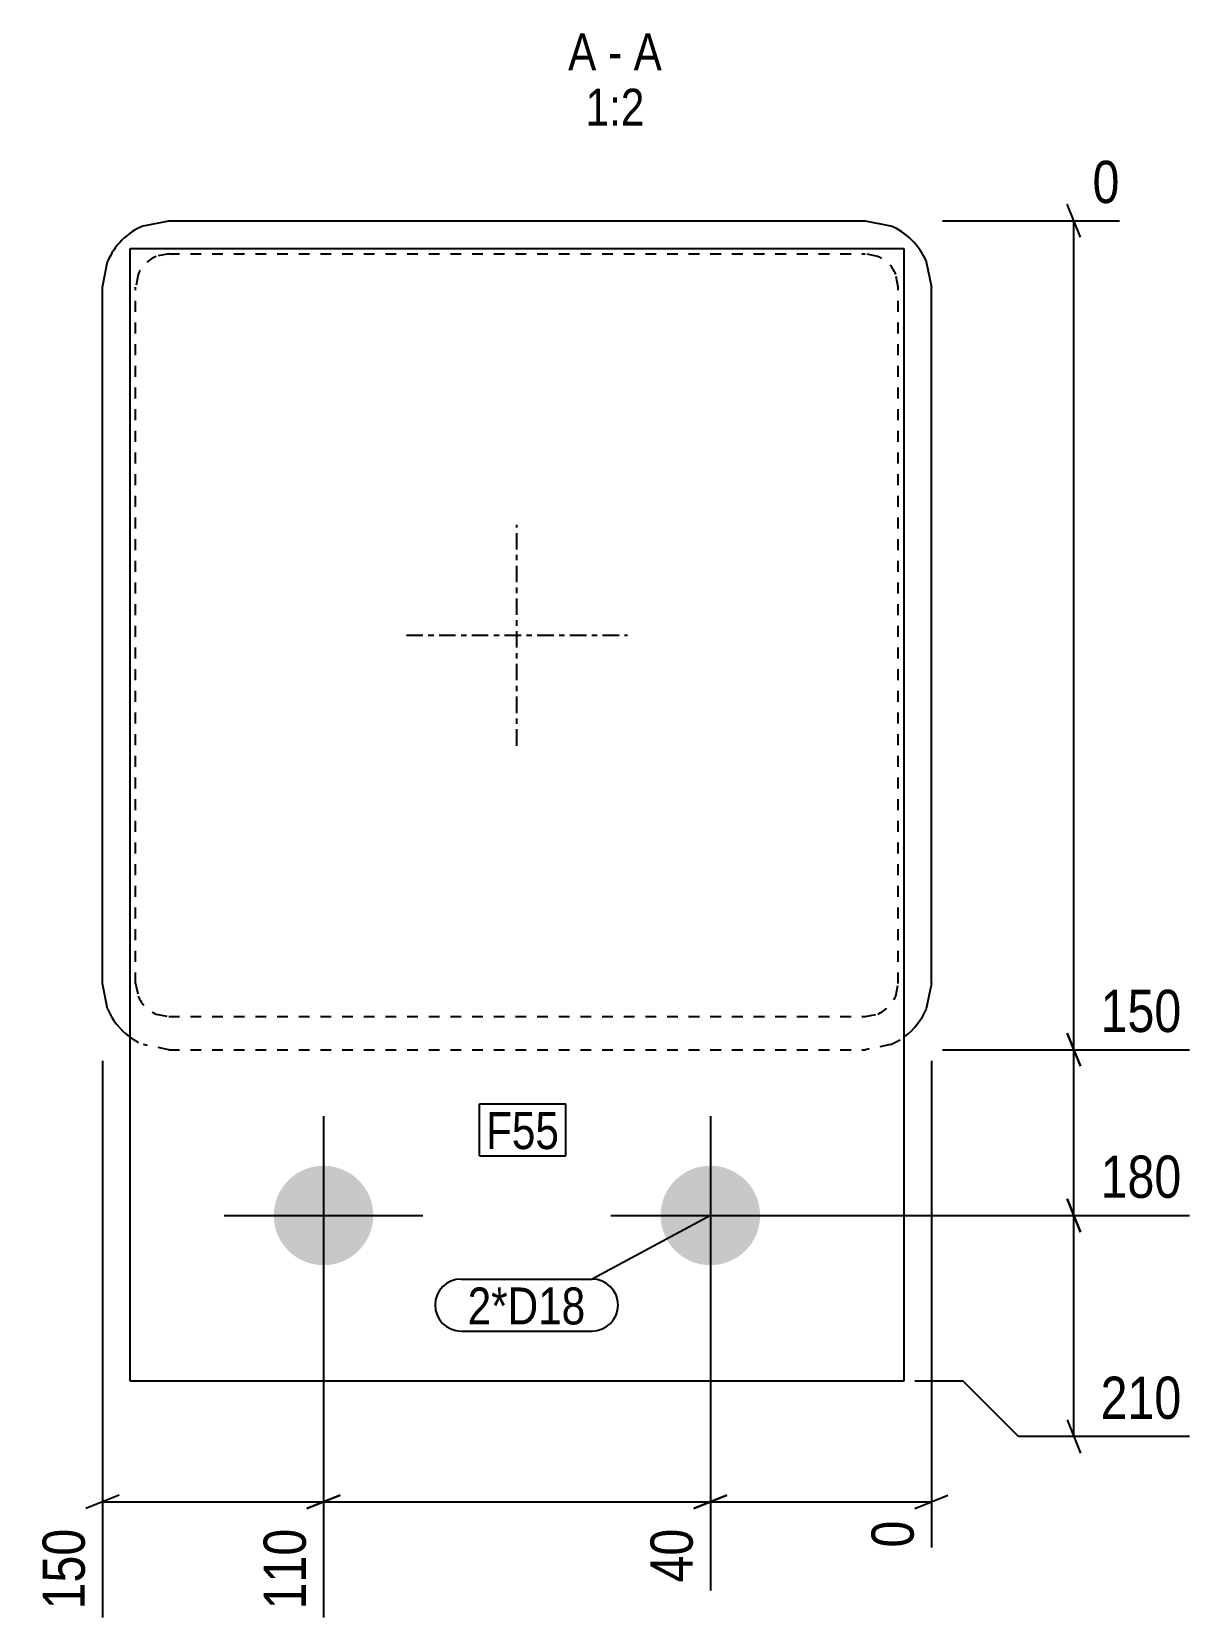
# Model space of a CAD drawing. Header units: millimetres. Extents: x 19 to 28686, y 3 to 1661.
# Drawn here: x 7751.4 to 7961.1, y 4.7 to 291.7 of the extents above; entities that cross this region are included whole.
import ezdxf

# ---------------------------------------------------------------- set-up
doc = ezdxf.new("R2010")
doc.units = ezdxf.units.MM
doc.linetypes.add('DXK_LINE_DOT2', pattern=[3.9198, 1.9599, -1.9599])
doc.linetypes.add('DXK_LINE_DOT3', pattern=[5.9187, 2.979, -0.9799, 0.9799, -0.9799])
for name, color, linetype in [('MÅLSÆTNING', 7, 'Continuous'), ('STÅL', 7, 'Continuous'), ('TEKST', 7, 'Continuous')]:
    doc.layers.add(name, color=color, linetype=linetype)
doc.styles.add('Arial Narrow', font='ARIALN.TTF', dxfattribs={"height": 0.2})

msp = doc.modelspace()

# ---------------------------------------------------------------- hatches: boundary and pattern name
at = {"layer": 'STÅL', "linetype": 'Continuous'}
for points in [[(7813.24, 77.54, -1), (7795.24, 77.54, -1)], [(7883.24, 77.54, -1), (7865.24, 77.54, -1)]]:
    msp.add_hatch(color=96, dxfattribs=at).paths.add_polyline_path(points)

# ---------------------------------------------------------------- linework, layer by layer
at = {"layer": 'MÅLSÆTNING', "color": 7, "linetype": 'Continuous'}
for p, q in [((7941.2, 254.54), (7938.8, 260.54)), ((7916.24, 257.54), (7948.28, 257.54)), ((7940, 107.54), (7940, 257.54)), ((7938.8, 110.54), (7941.2, 104.54)), ((7941.2, 104.54), (7938.8, 110.54)), ((7916.24, 107.54), (7960.94, 107.54)), ((7916.24, 107.54), (7960.94, 107.54)), ((7940, 77.54), (7940, 107.54)), ((7764.24, 105.54), (7764.24, 4.8)), ((7914.24, 105.54), (7914.24, 17.46)), ((7938.8, 80.54), (7941.2, 74.54)), ((7941.2, 74.54), (7938.8, 80.54)), ((7876.24, 77.54), (7960.94, 77.54)), ((7876.24, 77.54), (7960.94, 77.54)), ((7940, 37.54), (7940, 77.54)), ((7804.24, 75.54), (7804.24, 4.8)), ((7804.24, 75.54), (7804.24, 4.8)), ((7874.24, 75.54), (7874.24, 9.68)), ((7874.24, 75.54), (7874.24, 9.68)), ((7920, 47.54), (7911.24, 47.54)), ((7930, 37.54), (7920, 47.54)), ((7938.8, 40.54), (7941.2, 34.54)), ((7960.94, 37.54), (7930, 37.54)), ((7767.24, 26.94), (7761.24, 24.54)), ((7801.24, 24.54), (7807.24, 26.94)), ((7807.24, 26.94), (7801.24, 24.54)), ((7877.24, 26.94), (7871.24, 24.54)), ((7871.24, 24.54), (7877.24, 26.94)), ((7911.24, 24.54), (7917.24, 26.94)), ((7764.24, 25.74), (7804.24, 25.74)), ((7804.24, 25.74), (7874.24, 25.74)), ((7874.24, 25.74), (7914.24, 25.74))]:
    msp.add_line(p, q, dxfattribs=at)
at = {"layer": 'STÅL', "color": 2, "linetype": 'Continuous'}
for p, q in [((7771.64, 256.62), (7776.24, 257.54)), ((7776.24, 257.54), (7902.24, 257.54)), ((7902.24, 257.54), (7906.83, 256.62)), ((7764.24, 245.54), (7765.15, 250.13)), ((7769.24, 47.54), (7769.24, 252.54)), ((7769.24, 252.54), (7909.24, 252.54)), ((7909.24, 252.54), (7909.24, 47.54)), ((7913.32, 250.13), (7914.24, 245.54)), ((7764.24, 119.54), (7764.24, 245.54)), ((7914.24, 119.54), (7914.24, 245.54)), ((7765.15, 114.94), (7764.24, 119.54)), ((7914.24, 119.54), (7913.32, 114.94)), ((7909.24, 47.54), (7769.24, 47.54))]:
    msp.add_line(p, q, dxfattribs=at)
at = {"layer": 'STÅL', "color": 7, "linetype": 'DXK_LINE_DOT2'}
for p, q in [((7776.24, 251.54), (7773.94, 251.08)), ((7776.24, 251.54), (7902.24, 251.54)), ((7904.53, 251.08), (7902.24, 251.54)), ((7770.69, 247.83), (7770.24, 245.54)), ((7908.24, 245.54), (7907.78, 247.83)), ((7770.24, 119.54), (7770.24, 245.54)), ((7908.24, 119.54), (7908.24, 245.54)), ((7770.24, 119.54), (7770.69, 117.24)), ((7907.78, 117.24), (7908.24, 119.54)), ((7773.94, 113.99), (7776.24, 113.54)), ((7776.24, 113.54), (7902.24, 113.54)), ((7902.24, 113.54), (7904.53, 113.99)), ((7776.24, 107.54), (7771.64, 108.45)), ((7776.24, 107.54), (7902.24, 107.54)), ((7906.83, 108.45), (7902.24, 107.54))]:
    msp.add_line(p, q, dxfattribs=at)
at = {"layer": 'STÅL', "color": 7, "linetype": 'DXK_LINE_DOT3'}
for p, q in [((7839.24, 162.54), (7839.24, 202.54)), ((7819.24, 182.54), (7859.24, 182.54))]:
    msp.add_line(p, q, dxfattribs=at)
at = {"layer": 'STÅL', "color": 96, "linetype": 'Continuous'}
for p, q in [((7804.24, 95.54), (7804.24, 59.54)), ((7874.24, 95.54), (7874.24, 59.54)), ((7786.24, 77.54), (7822.24, 77.54)), ((7856.24, 77.54), (7892.24, 77.54))]:
    msp.add_line(p, q, dxfattribs=at)
at = {"layer": 'STÅL', "color": 2, "linetype": 'Continuous'}
for centre, start, end in [((7776.24, 245.54), 112.5, 157.5), ((7902.24, 245.54), 22.5, 67.5), ((7776.24, 119.54), 202.5, 233.5514), ((7902.24, 119.54), 306.4486, 337.5)]:
    msp.add_arc(centre, 12, start, end, dxfattribs=at)
at = {"layer": 'STÅL', "color": 7, "linetype": 'DXK_LINE_DOT2'}
for centre, radius, start, end in [((7776.24, 245.54), 6, 112.5, 157.5), ((7902.24, 245.54), 6, 22.5, 67.5), ((7776.24, 119.54), 6, 202.5, 247.5), ((7902.24, 119.54), 6, 292.5, 337.5), ((7776.24, 119.54), 12, 233.5514, 247.5), ((7902.24, 119.54), 12, 292.5, 306.4486)]:
    msp.add_arc(centre, radius, start, end, dxfattribs=at)

# ---------------------------------------------------------------- wipeouts: each hides what was drawn before it
at = {"color": 0, "linetype": 'Continuous'}
for points, layer in [([(7961.09, 109.14), (7961.09, 120.34), (7943.26, 120.34), (7943.26, 109.14)], 'MÅLSÆTNING'), ([(7961.09, 79.14), (7961.09, 90.34), (7943.26, 90.34), (7943.26, 79.14)], 'MÅLSÆTNING'), ([(7961.09, 39.14), (7961.09, 50.34), (7943.26, 50.34), (7943.26, 39.14)], 'MÅLSÆTNING'), ([(7762.64, 22.48), (7751.44, 22.48), (7751.44, 4.66), (7762.64, 4.66)], 'MÅLSÆTNING'), ([(7802.64, 22.48), (7791.44, 22.48), (7791.44, 4.66), (7802.64, 4.66)], 'MÅLSÆTNING'), ([(7872.64, 22.48), (7861.44, 22.48), (7861.44, 9.53), (7872.64, 9.53)], 'MÅLSÆTNING'), ([(7853.62, 284.74), (7853.62, 291.74), (7848.5, 291.74), (7848.5, 284.74)], 'TEKST'), ([(7858.26, 284.74), (7858.26, 291.74), (7855.72, 291.74), (7855.72, 284.74)], 'TEKST'), ([(7865.48, 284.74), (7865.48, 291.74), (7860.36, 291.74), (7860.36, 284.74)], 'TEKST'), ([(7862.32, 274.74), (7862.32, 281.74), (7851.66, 281.74), (7851.66, 274.74)], 'TEKST')]:
    msp.add_wipeout(points, dxfattribs=at).dxf.layer = layer
at = {"color": 0}
for points in [[(7846.87, 89.56), (7846.87, 96.56), (7833.65, 96.56), (7833.65, 89.56)], [(7851.64, 57.83), (7851.64, 64.83), (7830.32, 64.83), (7830.32, 57.83)]]:
    msp.add_wipeout(points, dxfattribs=at).dxf.layer = 'TEKST'

# ---------------------------------------------------------------- next in the draw order: texts
at = {"layer": 'MÅLSÆTNING', "color": 3, "linetype": 'Continuous', "style": 'Arial Narrow'}
for s, p in [('150', (7944.86, 110.74)), ('180', (7944.86, 80.74)), ('210', (7944.86, 40.74))]:
    msp.add_text(s, height=7.635, dxfattribs=at).set_placement(p)
for s, p in [('150', (7761.04, 6.26)), ('110', (7801.04, 6.26)), ('40', (7871.04, 11.13))]:
    msp.add_text(s, height=7.635, rotation=90.0002, dxfattribs=at).set_placement(p)
at = {"layer": 'TEKST', "color": 3, "linetype": 'Continuous', "style": 'Arial Narrow'}
for s, height, p in [('A', 6.68, (7848.5, 284.74)), ('A', 6.68, (7860.36, 284.74)), ('-', 6.68, (7855.72, 284.74)), ('1:2', 6.681, (7851.66, 274.74))]:
    msp.add_text(s, height=height, dxfattribs=at).set_placement(p)

# ---------------------------------------------------------------- next in the draw order: wipeouts: each hides what was drawn before it
at = {"color": 0, "linetype": 'Continuous'}
for points in [[(7949.88, 259.14), (7949.88, 270.34), (7941.8, 270.34), (7941.8, 259.14)], [(7912.64, 23.94), (7901.44, 23.94), (7901.44, 15.86), (7912.64, 15.86)]]:
    msp.add_wipeout(points, dxfattribs=at).dxf.layer = 'MÅLSÆTNING'
at = {"color": 0}
for points in [[(7846.87, 89.56), (7846.87, 96.56), (7833.65, 96.56), (7833.65, 89.56)], [(7851.64, 57.83), (7851.64, 64.83), (7830.32, 64.83), (7830.32, 57.83)]]:
    msp.add_wipeout(points, dxfattribs=at).dxf.layer = 'TEKST'

# ---------------------------------------------------------------- next in the draw order: linework, layer by layer
at = {"layer": 'TEKST', "color": 7, "linetype": 'Continuous'}
for p, q in [((7832.45, 97.76), (7848.07, 97.76)), ((7832.45, 88.36), (7832.45, 97.76)), ((7848.07, 88.36), (7848.07, 97.76)), ((7832.45, 88.36), (7848.07, 88.36)), ((7874.24, 77.54), (7852.84, 66.03)), ((7829.12, 66.03), (7852.84, 66.03)), ((7829.12, 56.63), (7852.84, 56.63))]:
    msp.add_line(p, q, dxfattribs=at)
for centre, start, end in [((7829.12, 61.33), 90, 270), ((7852.84, 61.33), 270, 90)]:
    msp.add_arc(centre, 4.7, start, end, dxfattribs=at)

# ---------------------------------------------------------------- next in the draw order: texts
at = {"layer": 'MÅLSÆTNING', "color": 3, "linetype": 'Continuous', "style": 'Arial Narrow'}
msp.add_text('0', height=7.64, dxfattribs=at).set_placement((7943.4, 260.74))
msp.add_text('0', height=7.64, rotation=90.0002, dxfattribs=at).set_placement((7911.04, 17.46))
at = {"layer": 'TEKST', "color": 3, "style": 'Arial Narrow'}
for s, p in [('F55', (7833.65, 89.56)), ('2*D18', (7830.32, 57.83))]:
    msp.add_text(s, height=6.681, dxfattribs=at).set_placement(p)

doc.saveas('drawing.dxf')
